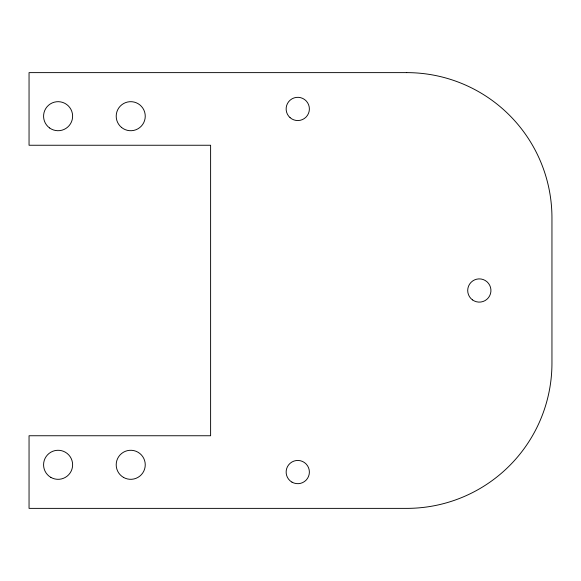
<?xml version="1.0" encoding="UTF-8"?>
<svg xmlns="http://www.w3.org/2000/svg" width="581" height="581" viewBox="0 0 581 581"><rect width="100%" height="100%" fill="white"/><g stroke="black" fill="none" stroke-linecap="round" stroke-linejoin="round"><path stroke-width="0.87" d="M406.7 72.625L29.05 72.625L29.05 145.25L210.612 145.25L210.612 435.75L29.05 435.75L29.05 508.375L406.7 508.375A145.25 145.25 0 0 0 551.95 363.125L551.95 217.875A145.25 145.25 0 0 0 406.7 72.625M291.952 482.128A11.62 11.62 0 0 0 309.382 472.062A11.62 11.62 0 0 0 291.952 461.997A11.62 11.62 0 0 0 291.952 482.128M472.506 299.912A11.62 11.62 0 0 0 490.88 291.698A11.62 11.62 0 0 0 474.59 279.889A11.62 11.62 0 0 0 472.506 299.912M290.057 117.638A11.62 11.62 0 0 0 309.15 111.261A11.62 11.62 0 0 0 294.08 97.913A11.62 11.62 0 0 0 290.057 117.638M50.837 477.379A14.525 14.525 0 0 0 72.625 464.8A14.525 14.525 0 0 0 50.837 452.221A14.525 14.525 0 0 0 50.837 477.379M123.462 477.379A14.525 14.525 0 0 0 145.25 464.8A14.525 14.525 0 0 0 123.462 452.221A14.525 14.525 0 0 0 123.462 477.379M49.574 127.958A14.525 14.525 0 0 0 72.545 117.703A14.525 14.525 0 0 0 52.174 102.939A14.525 14.525 0 0 0 49.574 127.958M121.523 127.435A14.525 14.525 0 0 0 145.061 118.553A14.525 14.525 0 0 0 125.598 102.612A14.525 14.525 0 0 0 121.523 127.435"/></g></svg>
